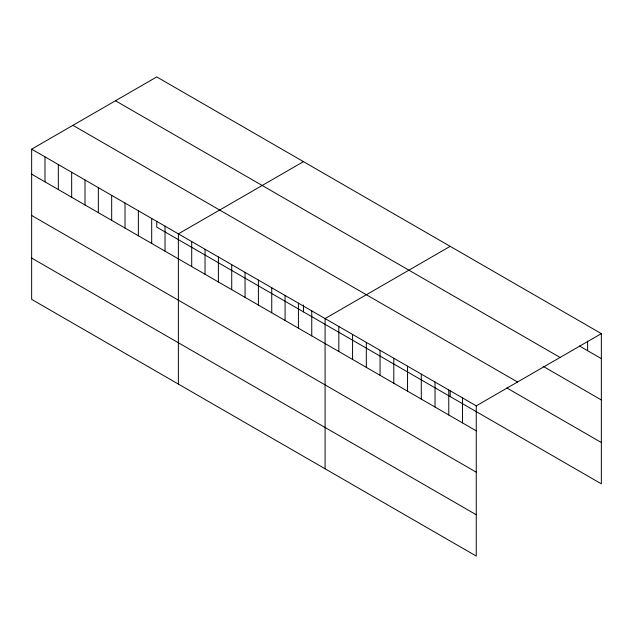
<?xml version="1.0" encoding="UTF-8"?>
<svg xmlns="http://www.w3.org/2000/svg" width="633" height="633" viewBox="0 0 633 633"><rect width="100%" height="100%" fill="white"/><g stroke="black" fill="none" stroke-linecap="round" stroke-linejoin="round"><path stroke-width="0.95" d="M31.65 149.159L476.253 405.848L476.253 556.067L31.65 299.377L31.65 149.159L156.747 76.933L601.35 333.623L601.35 483.841L156.747 227.152L156.747 221.249M303.468 161.637L178.371 233.862L178.371 384.089M450.182 246.348L325.093 318.573L325.093 468.792M476.253 405.848L601.35 333.623M579.527 346.022L601.35 358.618M115.467 100.766L560.07 357.455M543.146 366.341L601.35 399.945M72.93 125.318L517.533 382.016M506.772 387.918L601.35 442.522M31.65 174.154L476.253 430.844M31.65 215.481L476.253 472.171M31.65 258.05L476.253 514.748M587.606 341.076L587.606 350.69M462.509 397.912L462.509 422.907M450.182 390.664L450.182 396.567M448.773 389.975L448.773 414.979M435.029 382.039L435.029 407.043M421.285 374.111L421.285 399.106M407.541 366.175L407.541 391.17M393.797 358.238L393.797 383.242M380.061 350.31L380.061 375.306M366.317 342.374L366.317 367.369M352.573 334.438L352.573 359.441M338.829 326.501L338.829 351.505M311.752 310.866L311.752 335.87M303.468 304.971L303.468 311.863M298.412 303.167L298.412 328.171M285.072 295.469L285.072 320.464M271.739 287.77L271.739 312.765M258.399 280.071L258.399 305.066M245.058 272.364L245.058 297.368M231.725 264.665L231.725 289.661M218.385 256.966L218.385 281.962M205.045 249.267L205.045 274.263M191.704 241.561L191.704 266.564M165.031 226.163L165.031 251.159M151.691 218.464L151.691 243.46M138.358 210.757L138.358 235.761M125.017 203.058L125.017 228.062M111.677 195.36L111.677 220.355M98.344 187.661L98.344 212.656M85.004 179.954L85.004 204.957M71.664 172.255L71.664 197.259M58.323 164.556L58.323 189.552M44.99 156.857L44.99 181.853"/></g></svg>
